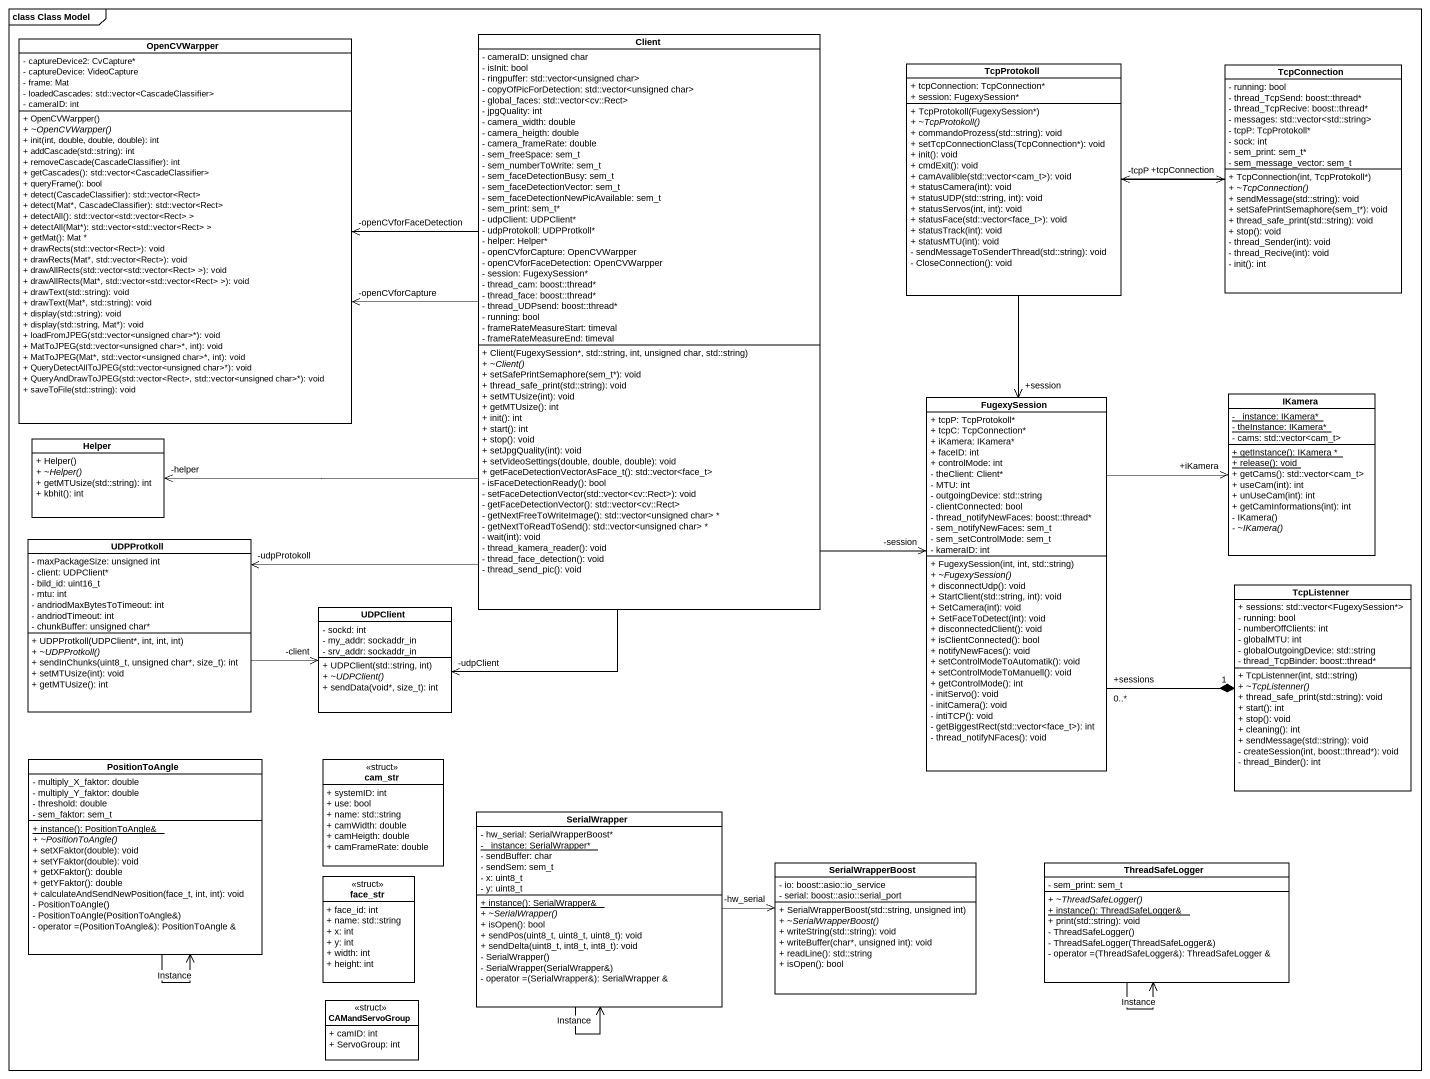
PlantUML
@startuml
mainframe class Class Model
hide circle
hide empty members
skinparam classAttributeIconSize 0
class Client {
  - cameraID: unsigned char
  - isInit: bool
  - ringpuffer: std::vector<unsigned char>
  - copyOfPicForDetection: std::vector<unsigned char>
  - global_faces: std::vector<cv::Rect>
  - jpgQuality: int
  - camera_width: double
  - camera_heigth: double
  - camera_frameRate: double
  - sem_freeSpace: sem_t
  - sem_numberToWrite: sem_t
  - sem_faceDetectionBusy: sem_t
  - sem_faceDetectionVector: sem_t
  - sem_faceDetectionNewPicAvailable: sem_t
  - sem_print: sem_t*
  - udpClient: UDPClient*
  - udpProtokoll: UDPProtkoll*
  - helper: Helper*
  - openCVforCapture: OpenCVWarpper
  - openCVforFaceDetection: OpenCVWarpper
  - session: FugexySession*
  - thread_cam: boost::thread*
  - thread_face: boost::thread*
  - thread_UDPsend: boost::thread*
  - running: bool
  - frameRateMeasureStart: timeval
  - frameRateMeasureEnd: timeval
  + Client(FugexySession*, std::string, int, unsigned char, std::string)
  {abstract} + ~Client()
  + setSafePrintSemaphore(sem_t*): void
  + thread_safe_print(std::string): void
  + setMTUsize(int): void
  + getMTUsize(): int
  + init(): int
  + start(): int
  + stop(): void
  + setJpgQuality(int): void
  + setVideoSettings(double, double, double): void
  + getFaceDetectionVectorAsFace_t(): std::vector<face_t>
  - isFaceDetectionReady(): bool
  - setFaceDetectionVector(std::vector<cv::Rect>): void
  - getFaceDetectionVector(): std::vector<cv::Rect>
  - getNextFreeToWriteImage(): std::vector<unsigned char> *
  - getNextToReadToSend(): std::vector<unsigned char> *
  - wait(int): void
  - thread_kamera_reader(): void
  - thread_face_detection(): void
  - thread_send_pic(): void
}
class OpenCVWarpper {
  - captureDevice2: CvCapture*
  - captureDevice: VideoCapture
  - frame: Mat
  - loadedCascades: std::vector<CascadeClassifier>
  - cameraID: int
  + OpenCVWarpper()
  {abstract} + ~OpenCVWarpper()
  + init(int, double, double, double): int
  + addCascade(std::string): int
  + removeCascade(CascadeClassifier): int
  + getCascades(): std::vector<CascadeClassifier>
  + queryFrame(): bool
  + detect(CascadeClassifier): std::vector<Rect>
  + detect(Mat*, CascadeClassifier): std::vector<Rect>
  + detectAll(): std::vector<std::vector<Rect> >
  + detectAll(Mat*): std::vector<std::vector<Rect> >
  + getMat(): Mat *
  + drawRects(std::vector<Rect>): void
  + drawRects(Mat*, std::vector<Rect>): void
  + drawAllRects(std::vector<std::vector<Rect> >): void
  + drawAllRects(Mat*, std::vector<std::vector<Rect> >): void
  + drawText(std::string): void
  + drawText(Mat*, std::string): void
  + display(std::string): void
  + display(std::string, Mat*): void
  + loadFromJPEG(std::vector<unsigned char>*): void
  + MatToJPEG(std::vector<unsigned char>*, int): void
  + MatToJPEG(Mat*, std::vector<unsigned char>*, int): void
  + QueryDetectAllToJPEG(std::vector<unsigned char>*): void
  + QueryAndDrawToJPEG(std::vector<Rect>, std::vector<unsigned char>*): void
  + saveToFile(std::string): void
}
class TcpProtokoll {
  + tcpConnection: TcpConnection*
  + session: FugexySession*
  + TcpProtokoll(FugexySession*)
  {abstract} + ~TcpProtokoll()
  + commandoProzess(std::string): void
  + setTcpConnectionClass(TcpConnection*): void
  + init(): void
  + cmdExit(): void
  + camAvalible(std::vector<cam_t>): void
  + statusCamera(int): void
  + statusUDP(std::string, int): void
  + statusServos(int, int): void
  + statusFace(std::vector<face_t>): void
  + statusTrack(int): void
  + statusMTU(int): void
  - sendMessageToSenderThread(std::string): void
  - CloseConnection(): void
}
class TcpConnection {
  - running: bool
  - thread_TcpSend: boost::thread*
  - thread_TcpRecive: boost::thread*
  - messages: std::vector<std::string>
  - tcpP: TcpProtokoll*
  - sock: int
  - sem_print: sem_t*
  - sem_message_vector: sem_t
  + TcpConnection(int, TcpProtokoll*)
  {abstract} + ~TcpConnection()
  + sendMessage(std::string): void
  + setSafePrintSemaphore(sem_t*): void
  + thread_safe_print(std::string): void
  + stop(): void
  - thread_Sender(int): void
  - thread_Recive(int): void
  - init(): int
}
class FugexySession {
  + tcpP: TcpProtokoll*
  + tcpC: TcpConnection*
  + iKamera: IKamera*
  + faceID: int
  + controlMode: int
  - theClient: Client*
  - MTU: int
  - outgoingDevice: std::string
  - clientConnected: bool
  - thread_notifyNewFaces: boost::thread*
  - sem_notifyNewFaces: sem_t
  - sem_setControlMode: sem_t
  - kameraID: int
  + FugexySession(int, int, std::string)
  {abstract} + ~FugexySession()
  + disconnectUdp(): void
  + StartClient(std::string, int): void
  + SetCamera(int): void
  + SetFaceToDetect(int): void
  + disconnectedClient(): void
  + isClientConnected(): bool
  + notifyNewFaces(): void
  + setControlModeToAutomatik(): void
  + setControlModeToManuell(): void
  + getControlMode(): int
  - initServo(): void
  - initCamera(): void
  - intiTCP(): void
  - getBiggestRect(std::vector<face_t>): int
  - thread_notifyNFaces(): void
}
class IKamera {
  {static} - _instance: IKamera*
  {static} - theInstance: IKamera*
  - cams: std::vector<cam_t>
  {static} + getInstance(): IKamera *
  {static} + release(): void
  + getCams(): std::vector<cam_t>
  + useCam(int): int
  + unUseCam(int): int
  + getCamInformations(int): int
  - IKamera()
  {abstract} - ~IKamera()
}
class Helper {
  + Helper()
  {abstract} + ~Helper()
  + getMTUsize(std::string): int
  + kbhit(): int
}
class UDPProtkoll {
  - maxPackageSize: unsigned int
  - client: UDPClient*
  - bild_id: uint16_t
  - mtu: int
  - andriodMaxBytesToTimeout: int
  - andriodTimeout: int
  - chunkBuffer: unsigned char*
  + UDPProtkoll(UDPClient*, int, int, int)
  {abstract} + ~UDPProtkoll()
  + sendInChunks(uint8_t, unsigned char*, size_t): int
  + setMTUsize(int): void
  + getMTUsize(): int
}
class UDPClient {
  - sockd: int
  - my_addr: sockaddr_in
  - srv_addr: sockaddr_in
  + UDPClient(std::string, int)
  {abstract} + ~UDPClient()
  + sendData(void*, size_t): int
}
class TcpListenner {
  + sessions: std::vector<FugexySession*>
  - running: bool
  - numberOffClients: int
  - globalMTU: int
  - globalOutgoingDevice: std::string
  - thread_TcpBinder: boost::thread*
  + TcpListenner(int, std::string)
  {abstract} + ~TcpListenner()
  + thread_safe_print(std::string): void
  + start(): int
  + stop(): void
  + cleaning(): int
  + sendMessage(std::string): void
  - createSession(int, boost::thread*): void
  - thread_Binder(): int
}
class PositionToAngle {
  - multiply_X_faktor: double
  - multiply_Y_faktor: double
  - threshold: double
  - sem_faktor: sem_t
  {static} + instance(): PositionToAngle&
  {abstract} + ~PositionToAngle()
  + setXFaktor(double): void
  + setYFaktor(double): void
  + getXFaktor(): double
  + getYFaktor(): double
  + calculateAndSendNewPosition(face_t, int, int): void
  - PositionToAngle()
  - PositionToAngle(PositionToAngle&)
  - operator =(PositionToAngle&): PositionToAngle &
}
class cam_str <<struct>> {
  + systemID: int
  + use: bool
  + name: std::string
  + camWidth: double
  + camHeigth: double
  + camFrameRate: double
}
class SerialWrapper {
  - hw_serial: SerialWrapperBoost*
  {static} - _instance: SerialWrapper*
  - sendBuffer: char
  - sendSem: sem_t
  - x: uint8_t
  - y: uint8_t
  {static} + instance(): SerialWrapper&
  {abstract} + ~SerialWrapper()
  + isOpen(): bool
  + sendPos(uint8_t, uint8_t, uint8_t): void
  + sendDelta(uint8_t, int8_t, int8_t): void
  - SerialWrapper()
  - SerialWrapper(SerialWrapper&)
  - operator =(SerialWrapper&): SerialWrapper &
}
class face_str <<struct>> {
  + face_id: int
  + name: std::string
  + x: int
  + y: int
  + width: int
  + height: int
}
class SerialWrapperBoost {
  - io: boost::asio::io_service
  - serial: boost::asio::serial_port
  + SerialWrapperBoost(std::string, unsigned int)
  {abstract} + ~SerialWrapperBoost()
  + writeString(std::string): void
  + writeBuffer(char*, unsigned int): void
  + readLine(): std::string
  + isOpen(): bool
}
class ThreadSafeLogger {
  - sem_print: sem_t
  {abstract} + ~ThreadSafeLogger()
  {static} + instance(): ThreadSafeLogger&
  + print(std::string): void
  - ThreadSafeLogger()
  - ThreadSafeLogger(ThreadSafeLogger&)
  - operator =(ThreadSafeLogger&): ThreadSafeLogger &
}
class CAMandServoGroup <<struct>> {
  + camID: int
  + ServoGroup: int
}
Client -left-> "-openCVforFaceDetection" OpenCVWarpper
Client -left-> "-openCVforCapture" OpenCVWarpper
Client --> "-session" FugexySession
Client -left-> "-helper" Helper
Client -left-> "-udpProtokoll" UDPProtkoll
Client --> "-udpClient" UDPClient
TcpProtokoll -right-> "+tcpConnection" TcpConnection
TcpProtokoll --> "+session" FugexySession
TcpConnection -left-> "-tcpP" TcpProtokoll
FugexySession -right-> "+iKamera" IKamera
FugexySession "+sessions\n0..*" -right-* "1" TcpListenner
UDPProtkoll -right-> "-client" UDPClient
PositionToAngle --> PositionToAngle : Instance
SerialWrapper --> SerialWrapper : Instance
SerialWrapper -right-> "-hw_serial" SerialWrapperBoost
ThreadSafeLogger --> ThreadSafeLogger : Instance
@enduml
